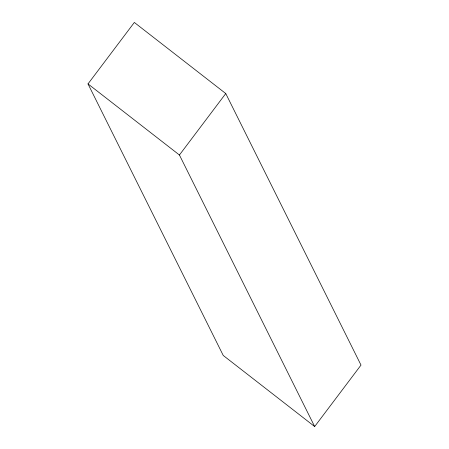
<?xml version="1.0" encoding="UTF-8"?>
<svg xmlns="http://www.w3.org/2000/svg" width="449" height="449" viewBox="0 0 449 449"><rect width="100%" height="100%" fill="white"/><g stroke="black" fill="none" stroke-linecap="round" stroke-linejoin="round"><path stroke-width="0.67" d="M87.998 83.907L134.335 22.45L225.763 93.549L361.002 365.093L314.665 426.55L223.237 355.451L87.998 83.907L179.426 155.006L314.665 426.55M179.426 155.006L225.763 93.549"/></g></svg>
